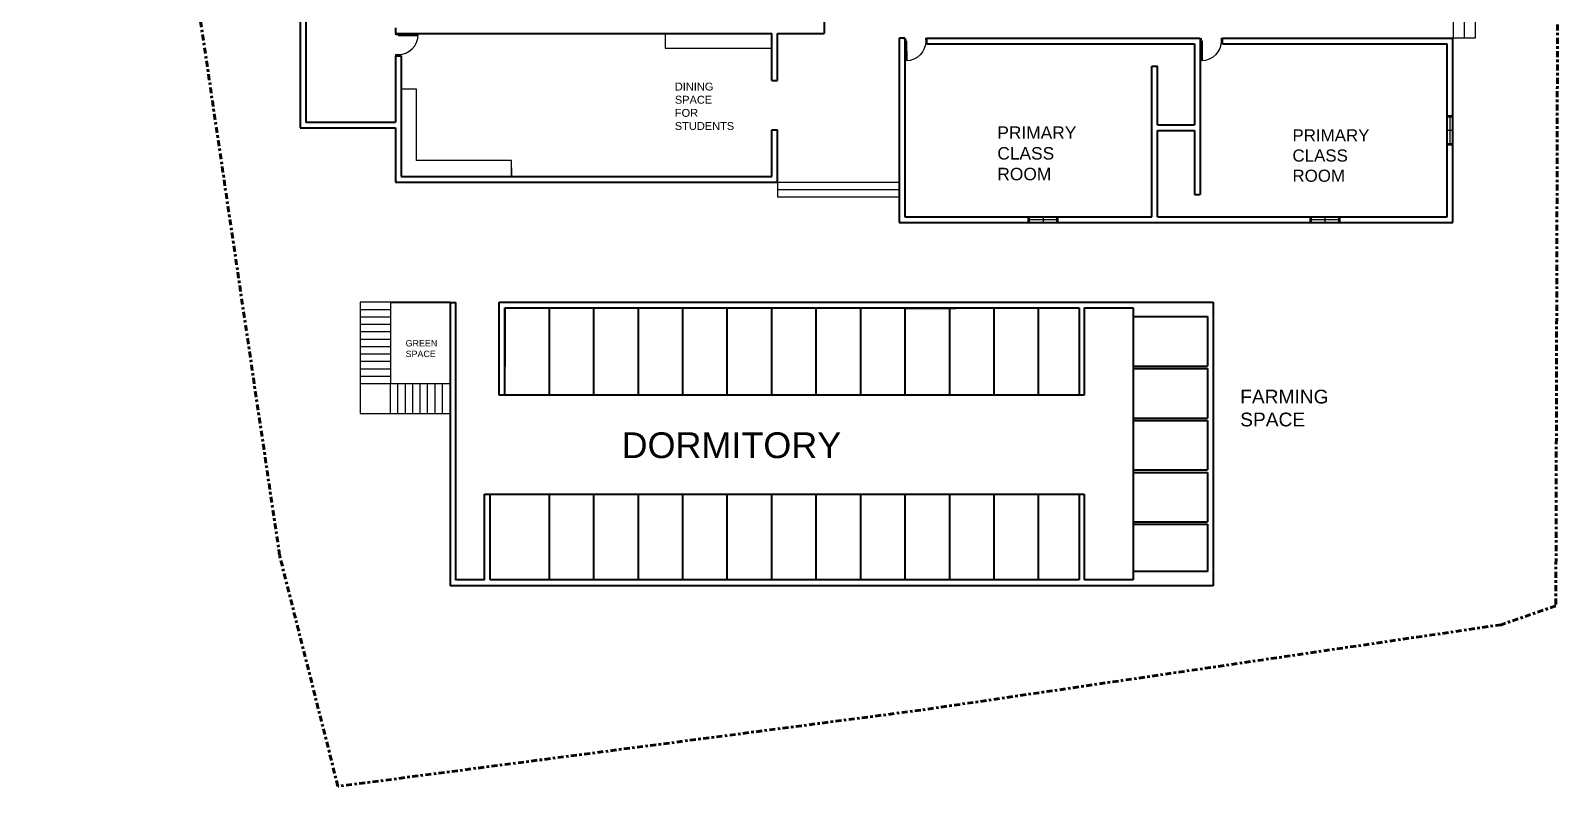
# Model space of a CAD drawing. Header units: metres. Extents: x 9 to 572, y -30 to 1114.
# Drawn here: x 9.1 to 71.1, y 34.2 to 64.8 of the extents above; entities that cross this region are included whole.
import ezdxf

# ---------------------------------------------------------------- set-up
doc = ezdxf.new("R2010")
doc.units = ezdxf.units.M
doc.header["$LTSCALE"] = 0.01
doc.header["$MEASUREMENT"] = 0
doc.linetypes.add('ACAD_ISO04W100', pattern=[30, 24, -3, 0, -3])
for name, color, linetype in [('door space', 1, 'Continuous'), ('ELEVATION', 4, 'Continuous'), ('INBUILD', 81, 'Continuous'), ('STAIR', 231, 'Continuous'), ('TEXT', 141, 'Continuous'), ('WINDOW', 10, 'Continuous')]:
    doc.layers.add(name, color=color, linetype=linetype)
doc.layers.add('SITE BOUNDARY', color=6, linetype='ACAD_ISO04W100', lineweight=60)
doc.layers.add('WALL', color=2, linetype='Continuous', lineweight=40)
doc.styles.get("Standard").update_dxf_attribs({"font": 'arial.ttf'})

msp = doc.modelspace()

# ---------------------------------------------------------------- linework, layer by layer
for p, q in [((56.477, 64.461), (56.477, 60.962)), ((44.517, 64.232), (44.517, 64.232)), ((24.143, 63.752), (24.143, 61.069)), ((24.143, 61.069), (24.145, 61.069)), ((44.517, 57.002), (48.517, 57.002))]:
    msp.add_line(p, q)
at = {"layer": 'Defpoints'}
msp.add_line((56.477, 64.461), (56.247, 64.461), dxfattribs=at)
at = {"layer": 'door space'}
for p, q in [((23.915, 64.652), (23.915, 64.602)), ((24.015, 64.652), (23.915, 64.652)), ((23.975, 64.602), (23.915, 64.602)), ((24.015, 64.607), (23.975, 64.607)), ((23.975, 64.602), (23.975, 64.607)), ((24.015, 64.607), (24.015, 64.652)), ((24.825, 64.607), (24.015, 64.607)), ((24.015, 64.607), (24.015, 64.572)), ((24.015, 64.572), (24.825, 64.572)), ((44.515, 64.452), (44.565, 64.453)), ((44.516, 64.352), (44.515, 64.452)), ((44.561, 64.353), (44.56, 64.393)), ((44.565, 64.393), (44.56, 64.393)), ((44.565, 64.393), (44.565, 64.453)), ((45.364, 64.461), (45.414, 64.461)), ((45.364, 64.461), (45.365, 64.401)), ((45.37, 64.401), (45.365, 64.401)), ((45.37, 64.401), (45.37, 64.361)), ((45.414, 64.461), (45.415, 64.361)), ((56.473, 64.453), (56.523, 64.453)), ((56.474, 64.353), (56.473, 64.453)), ((56.519, 64.353), (56.519, 64.393)), ((56.524, 64.393), (56.519, 64.393)), ((56.524, 64.393), (56.523, 64.453)), ((57.323, 64.461), (57.373, 64.462)), ((57.323, 64.461), (57.324, 64.401)), ((57.329, 64.401), (57.324, 64.401)), ((57.329, 64.401), (57.329, 64.361)), ((57.373, 64.462), (57.374, 64.362)), ((23.915, 63.802), (23.915, 63.752)), ((23.915, 63.802), (23.975, 63.802)), ((23.975, 63.797), (23.975, 63.802)), ((23.975, 63.797), (24.015, 63.797)), ((24.015, 63.752), (24.015, 63.797)), ((44.561, 64.353), (44.516, 64.352)), ((44.569, 63.543), (44.561, 64.353)), ((44.561, 64.353), (44.596, 64.353)), ((44.596, 64.353), (44.604, 63.543)), ((45.415, 64.361), (45.37, 64.361)), ((56.519, 64.353), (56.474, 64.353)), ((56.527, 63.543), (56.519, 64.353)), ((56.519, 64.353), (56.554, 64.353)), ((56.554, 64.353), (56.562, 63.543)), ((57.374, 64.362), (57.329, 64.361)), ((23.915, 63.752), (24.015, 63.752))]:
    msp.add_line(p, q, dxfattribs=at)
msp.add_ellipse((24.015, 64.607), major_axis=(0.573, 0.573), ratio=1, start_param=3.926991, end_param=5.497787, dxfattribs=at)
at = {"layer": 'door space', "extrusion": (0, 0, -1)}
for centre in [(44.561, 64.353), (56.519, 64.353)]:
    msp.add_ellipse(centre, major_axis=(-0.567, -0.578), ratio=1, start_param=3.926991, end_param=5.497787, dxfattribs=at)
at = {"layer": 'ELEVATION'}
msp.add_line((34.82, 64.654), (34.82, 64.652), dxfattribs=at)
at = {"layer": 'INBUILD'}
for p, q in [((34.82, 64.652), (34.82, 64.052)), ((34.82, 64.052), (39.145, 64.052)), ((24.143, 62.411), (24.743, 62.411)), ((24.743, 62.411), (24.743, 59.511)), ((28.609, 59.511), (24.743, 59.511)), ((28.609, 59.211), (28.609, 59.511)), ((28.609, 59.211), (28.608, 58.859)), ((28.608, 58.859), (28.608, 59.211)), ((28.608, 59.211), (28.609, 59.211))]:
    msp.add_line(p, q, dxfattribs=at)
at = {"layer": 'SITE BOUNDARY'}
for p, q in [((19.22, 43.537), (9.141, 111.63)), ((71.055, 106.597), (70.871, 41.503)), ((21.579, 34.198), (19.22, 43.537)), ((70.871, 41.503), (68.66, 40.737)), ((68.66, 40.737), (45.168, 37.282)), ((45.168, 37.282), (21.579, 34.198))]:
    msp.add_line(p, q, dxfattribs=at)
at = {"layer": 'STAIR'}
for p, q in [((66.707, 66.462), (66.708, 64.462)), ((67.157, 66.462), (67.157, 64.462)), ((67.607, 66.462), (67.607, 64.462)), ((67.607, 64.462), (66.707, 64.462)), ((39.375, 58.639), (44.287, 58.639)), ((39.375, 58.639), (39.375, 58.039)), ((39.375, 58.339), (44.287, 58.339)), ((39.375, 58.039), (44.287, 58.039)), ((23.708, 53.778), (22.484, 53.778)), ((22.484, 53.778), (22.484, 50.479)), ((23.708, 53.478), (22.508, 53.478)), ((23.708, 53.778), (23.708, 50.478)), ((23.684, 52.879), (22.484, 52.879)), ((23.708, 53.178), (22.508, 53.178)), ((23.684, 52.579), (22.484, 52.579)), ((23.684, 52.279), (22.484, 52.279)), ((23.684, 51.979), (22.484, 51.979)), ((23.684, 51.679), (22.484, 51.679)), ((23.684, 51.379), (22.484, 51.379)), ((23.684, 51.079), (22.484, 51.079)), ((23.684, 50.779), (22.484, 50.779)), ((26.084, 50.479), (22.484, 50.479)), ((22.484, 50.479), (22.484, 49.279)), ((24.267, 50.483), (23.067, 50.483)), ((23.708, 49.278), (23.708, 50.478)), ((24.008, 49.278), (24.008, 50.478)), ((24.308, 49.278), (24.308, 50.478)), ((24.608, 49.278), (24.608, 50.478)), ((24.908, 49.278), (24.908, 50.478)), ((25.208, 49.278), (25.208, 50.478)), ((25.208, 49.278), (25.208, 50.478)), ((25.508, 49.278), (25.508, 50.478)), ((25.808, 49.278), (25.808, 50.478)), ((22.484, 49.279), (26.084, 49.279))]:
    msp.add_line(p, q, dxfattribs=at)
at = {"layer": 'WALL'}
for p, q in [((20.052, 71.191), (20.052, 60.839)), ((20.282, 70.961), (20.282, 61.069)), ((41.257, 66.462), (41.257, 64.652)), ((23.915, 64.882), (23.915, 64.652)), ((23.915, 64.652), (39.145, 64.652)), ((39.145, 62.752), (39.145, 64.652)), ((39.375, 62.752), (39.375, 64.652)), ((39.375, 64.652), (41.257, 64.652)), ((44.287, 64.462), (44.287, 57.002)), ((44.517, 64.461), (44.287, 64.461)), ((44.517, 64.461), (44.517, 64.231)), ((45.417, 64.462), (56.477, 64.462)), ((45.417, 64.231), (45.417, 64.461)), ((56.477, 64.462), (56.477, 58.132)), ((57.377, 64.461), (66.707, 64.462)), ((57.377, 64.231), (57.377, 64.461)), ((66.707, 57.002), (66.707, 64.462)), ((44.517, 64.232), (44.517, 57.232)), ((45.417, 64.232), (56.244, 64.232)), ((56.244, 64.232), (56.244, 60.96)), ((56.477, 64.231), (56.477, 64.231)), ((57.377, 64.232), (66.477, 64.232)), ((66.477, 57.232), (66.477, 64.232)), ((23.915, 63.752), (24.145, 63.752)), ((23.915, 63.752), (23.915, 61.069)), ((24.145, 63.752), (24.145, 58.869)), ((54.517, 63.332), (54.747, 63.332)), ((54.517, 57.232), (54.517, 63.332)), ((54.747, 60.962), (54.747, 63.332)), ((24.143, 62.752), (24.145, 62.752)), ((39.145, 62.752), (39.375, 62.752)), ((24.143, 61.752), (24.145, 61.752)), ((20.052, 60.839), (23.915, 60.839)), ((20.282, 61.069), (23.915, 61.069)), ((23.915, 60.839), (23.915, 58.639)), ((39.145, 60.752), (39.375, 60.752)), ((39.145, 58.869), (39.145, 60.752)), ((39.375, 58.639), (39.375, 60.752)), ((54.747, 60.962), (56.244, 60.962)), ((54.747, 57.232), (54.747, 60.732)), ((54.747, 60.732), (56.244, 60.732)), ((56.247, 60.96), (56.244, 60.96)), ((56.244, 60.732), (56.244, 58.132)), ((56.474, 60.962), (56.477, 60.962)), ((24.145, 58.869), (39.145, 58.869)), ((23.915, 58.639), (39.375, 58.639)), ((56.244, 58.362), (56.247, 58.362)), ((56.244, 58.132), (56.477, 58.132)), ((44.287, 57.002), (66.707, 57.002)), ((44.517, 57.232), (54.517, 57.232)), ((54.747, 57.232), (66.477, 57.232)), ((26.115, 53.771), (23.708, 53.771)), ((26.115, 53.771), (26.345, 53.771)), ((26.115, 53.771), (26.115, 42.311)), ((26.345, 42.541), (26.345, 53.771)), ((28.108, 53.778), (51.968, 53.778)), ((28.108, 50.023), (28.108, 53.778)), ((28.338, 53.548), (28.338, 51.178)), ((28.338, 50.023), (28.338, 53.548)), ((28.338, 53.548), (51.575, 53.548)), ((30.138, 50.023), (30.138, 53.548)), ((31.938, 50.023), (31.938, 53.548)), ((33.738, 50.023), (33.738, 53.548)), ((35.538, 50.023), (35.538, 53.548)), ((35.538, 50.023), (35.538, 53.548)), ((37.338, 50.023), (37.338, 53.548)), ((38.838, 53.548), (38.838, 53.548)), ((38.838, 53.548), (38.838, 53.548)), ((38.838, 53.548), (38.838, 53.548)), ((38.838, 53.548), (38.838, 53.548)), ((39.138, 50.023), (39.138, 53.548)), ((40.938, 50.023), (40.938, 53.548)), ((42.738, 50.023), (42.738, 53.548)), ((44.538, 50.023), (44.538, 53.548)), ((44.545, 53.541), (46.575, 53.541)), ((46.338, 50.023), (46.338, 53.548)), ((48.138, 50.023), (48.138, 53.548)), ((49.938, 50.023), (49.938, 53.548)), ((51.575, 53.548), (51.575, 50.023)), ((51.775, 53.548), (51.775, 50.023)), ((51.775, 53.548), (53.768, 53.548)), ((51.968, 53.778), (53.768, 53.778)), ((53.768, 53.778), (56.998, 53.778)), ((53.768, 53.548), (53.768, 42.548)), ((56.998, 53.778), (56.998, 42.311)), ((53.768, 53.198), (56.768, 53.198)), ((56.768, 53.198), (56.768, 51.198)), ((53.768, 51.198), (56.768, 51.198)), ((53.768, 51.098), (56.768, 51.098)), ((56.768, 51.098), (56.768, 49.098)), ((51.775, 50.023), (28.108, 50.023)), ((28.338, 50.023), (28.338, 50.023)), ((53.768, 49.098), (56.768, 49.098)), ((53.768, 48.998), (56.768, 48.998)), ((56.768, 48.998), (56.768, 46.998)), ((53.768, 46.998), (56.768, 46.998)), ((53.768, 46.898), (56.768, 46.898)), ((56.768, 46.898), (56.768, 44.898)), ((27.508, 42.548), (27.508, 46.023)), ((27.508, 46.023), (51.775, 46.023)), ((27.738, 42.548), (27.738, 46.023)), ((30.138, 42.548), (30.138, 46.023)), ((31.938, 42.548), (31.938, 46.023)), ((33.738, 42.548), (33.738, 46.023)), ((35.538, 42.548), (35.538, 46.023)), ((37.338, 42.548), (37.338, 46.023)), ((39.138, 42.548), (39.138, 46.023)), ((40.938, 42.548), (40.938, 46.023)), ((42.738, 42.548), (42.738, 46.023)), ((44.538, 42.548), (44.538, 46.023)), ((46.338, 42.548), (46.338, 46.023)), ((48.138, 42.548), (48.138, 46.023)), ((49.938, 42.548), (49.938, 46.023)), ((51.575, 46.023), (51.575, 42.548)), ((51.775, 46.023), (51.775, 42.548)), ((53.768, 44.898), (56.768, 44.898)), ((53.768, 44.798), (56.768, 44.798)), ((56.768, 44.798), (56.768, 42.891)), ((56.768, 42.891), (53.768, 42.891)), ((56.998, 42.311), (26.115, 42.311)), ((27.508, 42.548), (26.345, 42.548)), ((46.338, 42.548), (27.738, 42.548)), ((51.575, 42.548), (46.338, 42.548)), ((53.768, 42.548), (51.775, 42.548))]:
    msp.add_line(p, q, dxfattribs=at)
at = {"layer": 'WINDOW'}
for p, q in [((66.477, 60.132), (66.477, 61.332)), ((66.477, 61.332), (66.707, 61.332)), ((66.707, 61.332), (66.707, 60.132)), ((66.477, 61.282), (66.707, 61.282)), ((66.707, 60.732), (66.477, 60.732)), ((66.592, 60.182), (66.592, 61.282)), ((66.707, 60.132), (66.707, 60.732)), ((66.707, 60.182), (66.477, 60.182)), ((66.707, 60.132), (66.477, 60.132)), ((49.517, 57.002), (49.517, 57.232)), ((49.517, 57.232), (50.717, 57.232)), ((50.717, 57.002), (49.517, 57.002)), ((49.567, 57.002), (49.567, 57.232)), ((50.667, 57.117), (49.567, 57.117)), ((50.717, 57.232), (50.117, 57.232)), ((50.117, 57.232), (50.117, 57.002)), ((50.667, 57.232), (50.667, 57.002)), ((50.717, 57.232), (50.717, 57.002)), ((60.925, 57.001), (60.925, 57.231)), ((60.925, 57.231), (62.125, 57.231)), ((62.125, 57.001), (60.925, 57.001)), ((60.975, 57.001), (60.975, 57.231)), ((62.075, 57.116), (60.975, 57.116)), ((62.125, 57.231), (61.525, 57.231)), ((61.525, 57.231), (61.525, 57.001)), ((62.075, 57.231), (62.075, 57.001)), ((62.125, 57.231), (62.125, 57.001))]:
    msp.add_line(p, q, dxfattribs=at)

# ---------------------------------------------------------------- texts
at = {"layer": 'TEXT', "attachment_point": 1}
for s, width, gutter_width, insert, char_height in [('DINING SPACE FOR STUDENTS', 0.18266, 1.594, (35.215, 62.663), 0.31887), ('PRIMARY CLASS ROOM', 0.01793, 2.512, (48.266, 60.893), 0.50248), ('PRIMARY CLASS ROOM', 0.01747, 2.448, (60.21, 60.776), 0.4896), ('GREEN SPACE', 0.38616, 1.29, (24.319, 52.25), 0.25804), ('FARMING SPACE', 0.0644, 2.777, (58.095, 50.241), 0.55538), ('DORMITORY', 0.50613, 5.207, (33.06, 48.518), 1.0413)]:
    msp.add_mtext_dynamic_manual_height_columns(s, width=width, gutter_width=gutter_width, heights=[0], dxfattribs=dict(at, insert=insert, char_height=char_height))

doc.saveas('drawing.dxf')
